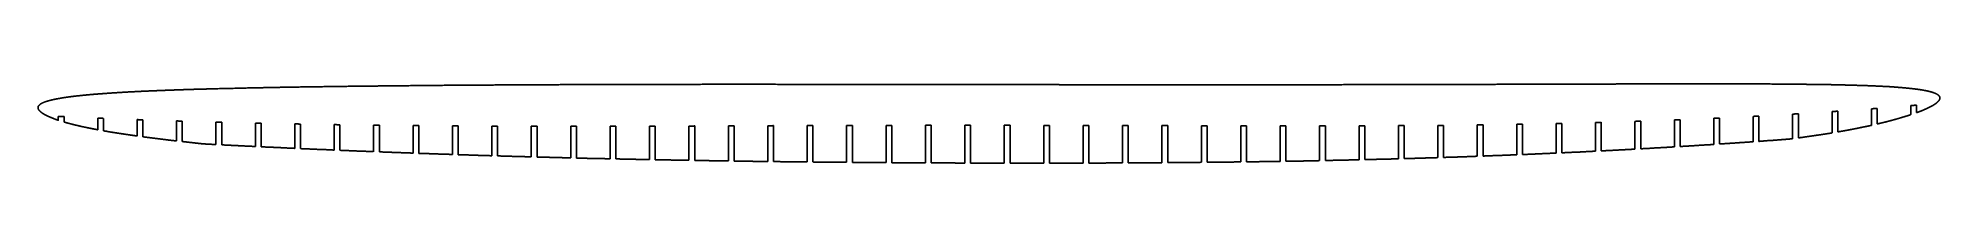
# Model space of a CAD drawing. Header units: metres. Extents: x 390 to 1644, y 2 to 54.
import ezdxf

# ---------------------------------------------------------------- set-up
doc = ezdxf.new("R2010")
doc.units = ezdxf.units.M

msp = doc.modelspace()

# ---------------------------------------------------------------- linework, layer by layer
for p, q in [((1599.1, 37.8, 208), (1599.1, 26.9, 208)), ((1602.9, 38.1, 208), (1602.9, 27.8, 208)), ((1625.1, 39.9, 208), (1625.1, 34, 208)), ((1628.9, 40.2, 208), (1628.9, 35.3, 208)), ((403.1, 32.8, 208), (403.1, 30.3, 208)), ((406.9, 32.7, 208), (406.9, 29.1, 208)), ((429.1, 31.7, 208), (429.1, 24, 208)), ((432.9, 31.5, 208), (432.9, 23.3, 208)), ((455.1, 30.7, 208), (455.1, 19.9, 208)), ((458.9, 30.5, 208), (458.9, 19.3, 208)), ((481.1, 29.8, 208), (481.1, 16.6, 208)), ((484.9, 29.7, 208), (484.9, 16.2, 208)), ((507.1, 29, 208), (507.1, 14.2, 208)), ((510.9, 28.9, 208), (510.9, 14, 208)), ((533.1, 28.4, 208), (533.1, 12.9, 208)), ((536.9, 28.3, 208), (536.9, 12.7, 208)), ((559.1, 27.8, 208), (559.1, 11.7, 208)), ((562.9, 27.7, 208), (562.9, 11.5, 208)), ((585.1, 27.4, 208), (585.1, 10.6, 208)), ((588.9, 27.3, 208), (588.9, 10.4, 208)), ((611.1, 27, 208), (611.1, 9.5, 208)), ((614.9, 27, 208), (614.9, 9.4, 208)), ((637.1, 26.7, 208), (637.1, 8.6, 208)), ((640.9, 26.7, 208), (640.9, 8.4, 208)), ((663.1, 26.5, 208), (663.1, 7.7, 208)), ((666.9, 26.5, 208), (666.9, 7.5, 208)), ((689.1, 26.4, 208), (689.1, 6.8, 208)), ((692.9, 26.4, 208), (692.9, 6.7, 208)), ((715.1, 26.3, 208), (715.1, 6.1, 208)), ((718.9, 26.3, 208), (718.9, 6, 208)), ((741.1, 26.3, 208), (741.1, 5.4, 208)), ((744.9, 26.3, 208), (744.9, 5.3, 208)), ((767.1, 26.3, 208), (767.1, 4.8, 208)), ((770.9, 26.3, 208), (770.9, 4.7, 208)), ((793.1, 26.4, 208), (793.1, 4.3, 208)), ((796.9, 26.4, 208), (796.9, 4.2, 208)), ((819.1, 26.4, 208), (819.1, 3.8, 208)), ((822.9, 26.5, 208), (822.9, 3.7, 208)), ((845.1, 26.5, 208), (845.1, 3.4, 208)), ((848.9, 26.5, 208), (848.9, 3.3, 208)), ((871.1, 26.6, 208), (871.1, 3, 208)), ((874.9, 26.7, 208), (874.9, 3, 208)), ((897.1, 26.7, 208), (897.1, 2.7, 208)), ((900.9, 26.8, 208), (900.9, 2.7, 208)), ((923.1, 26.8, 208), (923.1, 2.5, 208)), ((926.9, 26.8, 208), (926.9, 2.4, 208)), ((949.1, 26.9, 208), (949.1, 2.3, 208)), ((952.9, 26.9, 208), (952.9, 2.2, 208)), ((975.1, 27, 208), (975.1, 2.1, 208)), ((978.9, 27, 208), (978.9, 2.1, 208)), ((1001.1, 27, 208), (1001.1, 2, 208)), ((1004.9, 27, 208), (1004.9, 2, 208)), ((1027.1, 27, 208), (1027.1, 2, 208)), ((1030.9, 27, 208), (1030.9, 2, 208)), ((1053.1, 26.9, 208), (1053.1, 2, 208)), ((1056.9, 26.9, 208), (1056.9, 2, 208)), ((1079.1, 26.9, 208), (1079.1, 2, 208)), ((1082.9, 26.8, 208), (1082.9, 2, 208)), ((1105.1, 26.8, 208), (1105.1, 2.1, 208)), ((1108.9, 26.8, 208), (1108.9, 2.1, 208)), ((1131.1, 26.7, 208), (1131.1, 2.2, 208)), ((1134.9, 26.7, 208), (1134.9, 2.3, 208)), ((1157.1, 26.6, 208), (1157.1, 2.5, 208)), ((1160.9, 26.6, 208), (1160.9, 2.5, 208)), ((1183.1, 26.5, 208), (1183.1, 2.8, 208)), ((1186.9, 26.5, 208), (1186.9, 2.8, 208)), ((1209.1, 26.5, 208), (1209.1, 3.1, 208)), ((1212.9, 26.5, 208), (1212.9, 3.2, 208)), ((1235.1, 26.5, 208), (1235.1, 3.6, 208)), ((1238.9, 26.5, 208), (1238.9, 3.7, 208)), ((1261.1, 26.5, 208), (1261.1, 4.2, 208)), ((1264.9, 26.6, 208), (1264.9, 4.3, 208)), ((1287.1, 26.7, 208), (1287.1, 4.8, 208)), ((1290.9, 26.7, 208), (1290.9, 4.9, 208)), ((1313.1, 26.9, 208), (1313.1, 5.6, 208)), ((1316.9, 26.9, 208), (1316.9, 5.7, 208)), ((1339.1, 27.2, 208), (1339.1, 6.5, 208)), ((1342.9, 27.2, 208), (1342.9, 6.6, 208)), ((1365.1, 27.6, 208), (1365.1, 7.5, 208)), ((1368.9, 27.7, 208), (1368.9, 7.6, 208)), ((1391.1, 28.1, 208), (1391.1, 8.6, 208)), ((1394.9, 28.2, 208), (1394.9, 8.8, 208)), ((1417.1, 28.8, 208), (1417.1, 9.8, 208)), ((1420.9, 28.9, 208), (1420.9, 10, 208)), ((1443.1, 29.5, 208), (1443.1, 11.2, 208)), ((1446.9, 29.7, 208), (1446.9, 11.4, 208)), ((1469.1, 30.5, 208), (1469.1, 12.7, 208)), ((1472.9, 30.6, 208), (1472.9, 12.9, 208)), ((1495.1, 31.6, 208), (1495.1, 14.3, 208)), ((1498.9, 31.7, 208), (1498.9, 14.6, 208)), ((1521.1, 32.8, 208), (1521.1, 16.1, 208)), ((1524.9, 33, 208), (1524.9, 16.3, 208)), ((1547.1, 34.3, 208), (1547.1, 18.1, 208)), ((1550.9, 34.5, 208), (1550.9, 18.6, 208)), ((1573.1, 36, 208), (1573.1, 21.9, 208)), ((1576.9, 36.2, 208), (1576.9, 22.6, 208))]:
    msp.add_line(p, q)
for points, degree, knots in [([(1628.9, 35.3, 208), (1629.5, 35.5, 208), (1630.1, 35.7, 208), (1630.7, 36, 208), (1631.3, 36.2, 208), (1632, 36.4, 208), (1632.6, 36.7, 208), (1633.2, 36.9, 208), (1634.2, 37.4, 208), (1634.7, 37.6, 208), (1635.1, 37.8, 208), (1635.6, 38, 208), (1636, 38.2, 208), (1636.4, 38.4, 208), (1636.8, 38.6, 208), (1637.6, 39, 208), (1638, 39.2, 208), (1638.4, 39.4, 208), (1638.8, 39.6, 208), (1639.2, 39.8, 208), (1639.5, 40, 208), (1639.9, 40.2, 208), (1640.4, 40.6, 208), (1640.6, 40.7, 208), (1640.9, 40.8, 208), (1641.1, 41, 208), (1641.3, 41.1, 208), (1641.5, 41.3, 208), (1641.7, 41.4, 208), (1642.1, 41.7, 208), (1642.3, 41.9, 208), (1642.5, 42.1, 208), (1642.7, 42.3, 208), (1642.9, 42.5, 208), (1643.1, 42.7, 208), (1643.3, 42.9, 208), (1643.7, 43.3, 208), (1643.8, 43.5, 208), (1643.9, 43.7, 208), (1644, 44, 208), (1644.1, 44.2, 208), (1644.2, 44.4, 208), (1644.2, 44.6, 208), (1644.3, 45, 208), (1644.3, 45.2, 208), (1644.2, 45.4, 208), (1644.2, 45.6, 208), (1644.1, 45.8, 208), (1644, 46, 208), (1643.9, 46.2, 208), (1643.6, 46.4, 208), (1643.5, 46.6, 208), (1643.4, 46.7, 208), (1643.3, 46.8, 208), (1643.1, 46.9, 208), (1643, 47, 208), (1642.8, 47.1, 208), (1642.5, 47.4, 208), (1642.3, 47.5, 208), (1642.1, 47.6, 208), (1641.9, 47.7, 208), (1641.6, 47.8, 208), (1641.4, 47.9, 208), (1641.2, 48, 208), (1640.7, 48.2, 208), (1640.4, 48.3, 208), (1640.2, 48.4, 208), (1639.9, 48.5, 208), (1639.7, 48.6, 208), (1639.4, 48.7, 208), (1639.1, 48.8, 208), (1638.3, 49, 208), (1637.8, 49.1, 208), (1637.3, 49.3, 208), (1636.7, 49.4, 208), (1636.1, 49.6, 208), (1635.5, 49.7, 208), (1634.8, 49.8, 208), (1633.3, 50.1, 208), (1632.5, 50.3, 208), (1631.6, 50.4, 208), (1630.7, 50.5, 208), (1629.8, 50.7, 208), (1628.8, 50.8, 208), (1627.7, 50.9, 208), (1624.5, 51.3, 208), (1622.3, 51.6, 208), (1620.2, 51.7, 208), (1618, 51.9, 208), (1615.9, 52.1, 208), (1613.7, 52.2, 208), (1611.6, 52.4, 208), (1605.6, 52.7, 208), (1601.7, 52.9, 208), (1597.9, 53.1, 208), (1594.1, 53.2, 208), (1590.2, 53.3, 208), (1586.4, 53.4, 208), (1582.5, 53.5, 208), (1576.4, 53.7, 208), (1574, 53.7, 208), (1571.6, 53.8, 208), (1569.1, 53.8, 208), (1566.4, 53.9, 208), (1563.7, 53.9, 208), (1560.9, 53.9, 208), (1555.1, 54, 208), (1552.1, 54, 208), (1549, 54.1, 208), (1545.8, 54.1, 208), (1542.5, 54.1, 208), (1539.1, 54.1, 208), (1535.5, 54.2, 208), (1526.1, 54.2, 208), (1520.4, 54.2, 208), (1514.6, 54.3, 208), (1508.9, 54.3, 208), (1503.2, 54.3, 208), (1497.5, 54.3, 208), (1491.8, 54.3, 208), (1479.8, 54.3, 208), (1473.5, 54.3, 208), (1467.3, 54.3, 208), (1461, 54.3, 208), (1454.8, 54.2, 208), (1448.6, 54.2, 208), (1442.3, 54.2, 208), (1429.7, 54.2, 208), (1423.4, 54.2, 208), (1417.1, 54.1, 208), (1410.8, 54.1, 208), (1404.4, 54.1, 208), (1398.1, 54.1, 208), (1391.8, 54.1, 208), (1381.2, 54.1, 208), (1377, 54, 208), (1372.8, 54, 208), (1368.5, 54, 208), (1364.3, 54, 208), (1360.1, 54, 208), (1355.8, 54, 208), (1338.9, 53.9, 208), (1326.2, 53.9, 208), (1313.5, 53.9, 208), (1300.8, 53.8, 208), (1288.1, 53.8, 208), (1275.4, 53.8, 208), (1262.7, 53.8, 208), (1235.1, 53.7, 208), (1220.3, 53.7, 208), (1205.5, 53.7, 208), (1190.7, 53.7, 208), (1175.9, 53.7, 208), (1161, 53.7, 208), (1146.2, 53.7, 208), (1124.2, 53.7, 208), (1117, 53.7, 208), (1109.8, 53.7, 208), (1102.6, 53.7, 208), (1095.4, 53.7, 208), (1088.2, 53.7, 208), (1081, 53.7, 208), (1070, 53.7, 208), (1066.2, 53.7, 208), (1062.4, 53.8, 208), (1058.6, 53.8, 208), (1054.8, 53.8, 208), (1051, 53.8, 208), (1047.2, 53.8, 208), (1039.6, 53.8, 208), (1035.8, 53.8, 208), (1032.1, 53.8, 208), (1028.3, 53.8, 208), (1024.6, 53.8, 208), (1020.8, 53.8, 208), (1017.1, 53.8, 208), (1001, 53.8, 208), (988.8, 53.8, 208), (976.5, 53.9, 208), (964.2, 53.9, 208), (951.9, 53.9, 208), (939.6, 53.9, 208), (927.4, 53.9, 208), (899.4, 53.9, 208), (883.8, 54, 208), (868.1, 54, 208), (852.4, 54, 208), (836.8, 54, 208), (821.1, 54, 208), (805.5, 53.9, 208), (777.1, 53.9, 208), (764.4, 53.9, 208), (751.7, 53.8, 208), (739, 53.8, 208), (726.3, 53.7, 208), (713.6, 53.7, 208), (700.9, 53.6, 208), (685.3, 53.5, 208), (682.3, 53.5, 208), (679.4, 53.5, 208), (676.4, 53.5, 208), (673.4, 53.4, 208), (670.5, 53.4, 208), (667.5, 53.4, 208), (654.9, 53.3, 208), (645.2, 53.2, 208), (635.5, 53.1, 208), (625.9, 53, 208), (616.2, 52.9, 208), (606.5, 52.8, 208), (596.8, 52.7, 208), (581.8, 52.5, 208), (576.4, 52.4, 208), (571, 52.3, 208), (565.6, 52.3, 208), (560.2, 52.2, 208), (554.9, 52.1, 208), (549.5, 52, 208), (541.2, 51.8, 208), (538.3, 51.8, 208), (535.5, 51.7, 208), (532.6, 51.7, 208), (529.8, 51.6, 208), (526.9, 51.5, 208), (524.1, 51.5, 208), (518.4, 51.3, 208), (515.6, 51.3, 208), (512.8, 51.2, 208), (510, 51.1, 208), (507.2, 51.1, 208), (504.4, 51, 208), (501.5, 50.9, 208), (492.4, 50.7, 208), (486, 50.5, 208), (479.6, 50.2, 208), (473.3, 50, 208), (466.9, 49.8, 208), (460.5, 49.5, 208), (454.2, 49.2, 208), (445.5, 48.7, 208), (443.2, 48.6, 208), (441.1, 48.4, 208), (439, 48.3, 208), (437, 48.2, 208), (435, 48, 208), (433.2, 47.9, 208), (429.5, 47.6, 208), (427.8, 47.5, 208), (426.1, 47.4, 208), (424.5, 47.2, 208), (422.9, 47.1, 208), (421.4, 46.9, 208), (419.9, 46.8, 208), (417.4, 46.5, 208), (416.3, 46.4, 208), (415.2, 46.3, 208), (414.2, 46.2, 208), (413.2, 46.1, 208), (412.2, 45.9, 208), (411.3, 45.8, 208), (409.4, 45.6, 208), (408.4, 45.4, 208), (407.4, 45.3, 208), (406.5, 45.2, 208), (405.6, 45, 208), (404.8, 44.9, 208), (404, 44.7, 208), (402.1, 44.4, 208), (401.2, 44.2, 208), (400.2, 44, 208), (399.3, 43.8, 208), (398.5, 43.6, 208), (397.7, 43.4, 208), (397, 43.2, 208), (395.6, 42.8, 208), (395, 42.6, 208), (394.4, 42.4, 208), (393.8, 42.2, 208), (393.3, 42, 208), (392.9, 41.8, 208), (392.4, 41.6, 208), (391.7, 41.2, 208), (391.4, 41, 208), (391.1, 40.8, 208), (390.8, 40.5, 208), (390.5, 40.3, 208), (390.2, 40, 208), (390, 39.7, 208), (389.8, 39.2, 208), (389.8, 39.1, 208), (389.8, 38.9, 208), (389.7, 38.8, 208), (389.7, 38.7, 208), (389.7, 38.5, 208), (389.7, 38.4, 208), (389.8, 38.1, 208), (389.8, 38, 208), (389.8, 37.9, 208), (389.9, 37.7, 208), (389.9, 37.6, 208), (390, 37.5, 208), (390.1, 37.3, 208), (390.3, 37, 208), (390.4, 36.8, 208), (390.6, 36.6, 208), (390.8, 36.4, 208), (391.1, 36.1, 208), (391.3, 35.9, 208), (391.6, 35.7, 208), (392.1, 35.3, 208), (392.4, 35, 208), (392.8, 34.8, 208), (393.1, 34.6, 208), (393.5, 34.4, 208), (393.8, 34.2, 208), (394.2, 33.9, 208), (395.1, 33.5, 208), (395.5, 33.3, 208), (395.9, 33.1, 208), (396.3, 32.9, 208), (396.8, 32.7, 208), (397.2, 32.5, 208), (397.7, 32.3, 208), (398.7, 31.9, 208), (399.2, 31.7, 208), (399.7, 31.5, 208), (400.3, 31.3, 208), (400.8, 31, 208), (401.4, 30.8, 208), (402, 30.6, 208), (402.7, 30.4, 208), (402.7, 30.4, 208), (402.8, 30.4, 208), (402.9, 30.3, 208), (402.9, 30.3, 208), (403, 30.3, 208), (403, 30.3, 208), (403.1, 30.3, 208)], 8, [0, 0, 0, 0, 0, 0, 0, 0, 0, 0.010551, 0.010551, 0.010551, 0.010551, 0.010551, 0.010551, 0.010551, 0.018697, 0.018697, 0.018697, 0.018697, 0.018697, 0.018697, 0.018697, 0.027748, 0.027748, 0.027748, 0.027748, 0.027748, 0.027748, 0.027748, 0.034083, 0.034083, 0.034083, 0.034083, 0.034083, 0.034083, 0.034083, 0.041988, 0.041988, 0.041988, 0.041988, 0.041988, 0.041988, 0.041988, 0.049443, 0.049443, 0.049443, 0.049443, 0.049443, 0.049443, 0.049443, 0.057318, 0.057318, 0.057318, 0.057318, 0.057318, 0.057318, 0.057318, 0.063068, 0.063068, 0.063068, 0.063068, 0.063068, 0.063068, 0.063068, 0.068819, 0.068819, 0.068819, 0.068819, 0.068819, 0.068819, 0.068819, 0.073747, 0.073747, 0.073747, 0.073747, 0.073747, 0.073747, 0.073747, 0.081962, 0.081962, 0.081962, 0.081962, 0.081962, 0.081962, 0.081962, 0.090997, 0.090997, 0.090997, 0.090997, 0.090997, 0.090997, 0.090997, 0.108736, 0.108736, 0.108736, 0.108736, 0.108736, 0.108736, 0.108736, 0.140302, 0.140302, 0.140302, 0.140302, 0.140302, 0.140302, 0.140302, 0.159141, 0.159141, 0.159141, 0.159141, 0.159141, 0.159141, 0.159141, 0.178013, 0.178013, 0.178013, 0.178013, 0.178013, 0.178013, 0.178013, 0.20734, 0.20734, 0.20734, 0.20734, 0.20734, 0.20734, 0.20734, 0.239364, 0.239364, 0.239364, 0.239364, 0.239364, 0.239364, 0.239364, 0.271782, 0.271782, 0.271782, 0.271782, 0.271782, 0.271782, 0.271782, 0.29347, 0.29347, 0.29347, 0.29347, 0.29347, 0.29347, 0.29347, 0.358519, 0.358519, 0.358519, 0.358519, 0.358519, 0.358519, 0.358519, 0.434393, 0.434393, 0.434393, 0.434393, 0.434393, 0.434393, 0.434393, 0.471243, 0.471243, 0.471243, 0.471243, 0.471243, 0.471243, 0.471243, 0.490751, 0.490751, 0.490751, 0.490751, 0.490751, 0.490751, 0.490751, 0.509978, 0.509978, 0.509978, 0.509978, 0.509978, 0.509978, 0.509978, 0.572838, 0.572838, 0.572838, 0.572838, 0.572838, 0.572838, 0.572838, 0.653029, 0.653029, 0.653029, 0.653029, 0.653029, 0.653029, 0.653029, 0.718027, 0.718027, 0.718027, 0.718027, 0.718027, 0.718027, 0.718027, 0.733189, 0.733189, 0.733189, 0.733189, 0.733189, 0.733189, 0.733189, 0.782759, 0.782759, 0.782759, 0.782759, 0.782759, 0.782759, 0.782759, 0.810334, 0.810334, 0.810334, 0.810334, 0.810334, 0.810334, 0.810334, 0.825051, 0.825051, 0.825051, 0.825051, 0.825051, 0.825051, 0.825051, 0.839642, 0.839642, 0.839642, 0.839642, 0.839642, 0.839642, 0.839642, 0.872674, 0.872674, 0.872674, 0.872674, 0.872674, 0.872674, 0.872674, 0.884705, 0.884705, 0.884705, 0.884705, 0.884705, 0.884705, 0.884705, 0.896737, 0.896737, 0.896737, 0.896737, 0.896737, 0.896737, 0.896737, 0.906363, 0.906363, 0.906363, 0.906363, 0.906363, 0.906363, 0.906363, 0.917191, 0.917191, 0.917191, 0.917191, 0.917191, 0.917191, 0.917191, 0.93163, 0.93163, 0.93163, 0.93163, 0.93163, 0.93163, 0.93163, 0.946068, 0.946068, 0.946068, 0.946068, 0.946068, 0.946068, 0.946068, 0.958631, 0.958631, 0.958631, 0.958631, 0.958631, 0.958631, 0.958631, 0.962902, 0.962902, 0.962902, 0.962902, 0.962902, 0.962902, 0.962902, 0.967616, 0.967616, 0.967616, 0.967616, 0.967616, 0.967616, 0.967616, 0.975907, 0.975907, 0.975907, 0.975907, 0.975907, 0.975907, 0.975907, 0.984198, 0.984198, 0.984198, 0.984198, 0.984198, 0.984198, 0.984198, 0.991736, 0.991736, 0.991736, 0.991736, 0.991736, 0.991736, 0.991736, 0.999273, 0.999273, 0.999273, 0.999273, 0.999273, 0.999273, 0.999273, 1, 1, 1, 1, 1, 1, 1, 1, 1]), ([(406.9, 29.1, 208), (407.3, 29, 208), (407.8, 28.8, 208), (408.2, 28.7, 208), (408.6, 28.6, 208), (409.1, 28.5, 208), (409.5, 28.3, 208), (410, 28.2, 208), (411.7, 27.8, 208), (413, 27.4, 208), (414.3, 27.1, 208), (415.6, 26.8, 208), (416.9, 26.5, 208), (418.2, 26.2, 208), (419.5, 25.9, 208), (421.9, 25.4, 208), (422.9, 25.2, 208), (423.9, 25, 208), (425, 24.8, 208), (426, 24.6, 208), (427, 24.4, 208), (428.1, 24.2, 208), (429.1, 24, 208)], 8, [0, 0, 0, 0, 0, 0, 0, 0, 0, 0.159419, 0.159419, 0.159419, 0.159419, 0.159419, 0.159419, 0.159419, 0.630652, 0.630652, 0.630652, 0.630652, 0.630652, 0.630652, 0.630652, 1, 1, 1, 1, 1, 1, 1, 1, 1]), ([(1576.9, 22.6, 208), (1578.3, 22.8, 208), (1579.8, 23.1, 208), (1581.2, 23.3, 208), (1582.6, 23.6, 208), (1584, 23.8, 208), (1585.4, 24.1, 208), (1586.9, 24.4, 208), (1589.6, 24.9, 208), (1591, 25.2, 208), (1592.3, 25.5, 208), (1593.7, 25.8, 208), (1595.1, 26.1, 208), (1596.4, 26.3, 208), (1597.8, 26.6, 208), (1599.1, 26.9, 208)], 8, [0, 0, 0, 0, 0, 0, 0, 0, 0, 0.511435, 0.511435, 0.511435, 0.511435, 0.511435, 0.511435, 0.511435, 1, 1, 1, 1, 1, 1, 1, 1, 1]), ([(1602.9, 27.8, 208), (1603.1, 27.9, 208), (1603.2, 27.9, 208), (1603.4, 27.9, 208), (1603.6, 28, 208), (1603.7, 28, 208), (1603.9, 28.1, 208), (1604.1, 28.1, 208), (1605.8, 28.5, 208), (1607.5, 28.9, 208), (1609.1, 29.3, 208), (1610.7, 29.7, 208), (1612.3, 30.1, 208), (1613.9, 30.6, 208), (1615.5, 31, 208), (1618.1, 31.8, 208), (1619.1, 32.1, 208), (1620.1, 32.4, 208), (1621.1, 32.7, 208), (1622.1, 33, 208), (1623.1, 33.3, 208), (1624.1, 33.6, 208), (1625.1, 34, 208)], 8, [0, 0, 0, 0, 0, 0, 0, 0, 0, 0.059497, 0.059497, 0.059497, 0.059497, 0.059497, 0.059497, 0.059497, 0.634002, 0.634002, 0.634002, 0.634002, 0.634002, 0.634002, 0.634002, 1, 1, 1, 1, 1, 1, 1, 1, 1]), ([(432.9, 23.3, 208), (433.2, 23.2, 208), (433.6, 23.2, 208), (433.9, 23.1, 208), (434.2, 23.1, 208), (434.6, 23, 208), (434.9, 23, 208), (435.2, 22.9, 208), (438, 22.4, 208), (440.4, 22, 208), (442.8, 21.7, 208), (445.2, 21.3, 208), (447.7, 20.9, 208), (450.1, 20.6, 208), (452.5, 20.2, 208), (455, 19.9, 208), (455, 19.9, 208), (455, 19.9, 208), (455, 19.9, 208), (455, 19.9, 208), (455.1, 19.9, 208), (455.1, 19.9, 208), (455.1, 19.9, 208)], 8, [0, 0, 0, 0, 0, 0, 0, 0, 0, 0.120445, 0.120445, 0.120445, 0.120445, 0.120445, 0.120445, 0.120445, 0.992599, 0.992599, 0.992599, 0.992599, 0.992599, 0.992599, 0.992599, 1, 1, 1, 1, 1, 1, 1, 1, 1]), ([(507.1, 14.2, 208), (506.6, 14.2, 208), (506.1, 14.3, 208), (505.6, 14.3, 208), (505.1, 14.3, 208), (504.6, 14.3, 208), (504.1, 14.4, 208), (503.6, 14.4, 208), (502.9, 14.4, 208), (502.7, 14.4, 208), (502.4, 14.4, 208), (502.2, 14.5, 208), (501.9, 14.5, 208), (501.7, 14.5, 208), (501.4, 14.5, 208), (501, 14.5, 208), (500.9, 14.5, 208), (500.8, 14.5, 208), (500.6, 14.5, 208), (500.5, 14.5, 208), (500.4, 14.5, 208), (500.2, 14.6, 208), (500, 14.6, 208), (500, 14.6, 208), (499.9, 14.6, 208), (499.8, 14.6, 208), (499.8, 14.6, 208), (499.7, 14.6, 208), (499.6, 14.6, 208), (499.5, 14.6, 208), (499.5, 14.6, 208), (499.5, 14.6, 208), (499.4, 14.6, 208), (499.4, 14.6, 208), (499.3, 14.6, 208), (499.3, 14.6, 208), (499.2, 14.6, 208), (499.2, 14.6, 208), (499.2, 14.6, 208), (499.2, 14.6, 208), (499.1, 14.6, 208), (499.1, 14.6, 208), (499.1, 14.6, 208), (499.1, 14.6, 208), (499.1, 14.6, 208), (499, 14.6, 208), (499, 14.6, 208), (499, 14.6, 208), (499, 14.6, 208), (499, 14.6, 208), (499, 14.6, 208)], 8, [0, 0, 0, 0, 0, 0, 0, 0, 0, 0.483562, 0.483562, 0.483562, 0.483562, 0.483562, 0.483562, 0.483562, 0.728822, 0.728822, 0.728822, 0.728822, 0.728822, 0.728822, 0.728822, 0.856577, 0.856577, 0.856577, 0.856577, 0.856577, 0.856577, 0.856577, 0.921599, 0.921599, 0.921599, 0.921599, 0.921599, 0.921599, 0.921599, 0.964699, 0.964699, 0.964699, 0.964699, 0.964699, 0.964699, 0.964699, 0.985506, 0.985506, 0.985506, 0.985506, 0.985506, 0.985506, 0.985506, 1, 1, 1, 1, 1, 1, 1, 1, 1]), ([(533.1, 12.9, 208), (531.5, 13, 208), (529.9, 13.1, 208), (528.3, 13.2, 208), (526.6, 13.2, 208), (525, 13.3, 208), (521.8, 13.5, 208), (520.2, 13.5, 208), (518.6, 13.6, 208), (517, 13.7, 208), (515.4, 13.8, 208), (513.3, 13.9, 208), (512.8, 13.9, 208), (512.3, 13.9, 208), (511.9, 14, 208), (511.4, 14, 208), (510.9, 14, 208)], 6, [0, 0, 0, 0, 0, 0, 0, 0.436304, 0.436304, 0.436304, 0.436304, 0.436304, 0.870428, 0.870428, 0.870428, 0.870428, 0.870428, 1, 1, 1, 1, 1, 1, 1]), ([(559.1, 11.7, 208), (557.7, 11.8, 208), (556.3, 11.8, 208), (554.9, 11.9, 208), (552.1, 12, 208), (550.8, 12.1, 208), (549.4, 12.2, 208), (546.6, 12.3, 208), (545.2, 12.4, 208), (543.8, 12.4, 208), (541, 12.5, 208), (539.7, 12.6, 208), (538.3, 12.7, 208), (536.9, 12.7, 208)], 4, [0, 0, 0, 0, 0, 0.250823, 0.250823, 0.250823, 0.501115, 0.501115, 0.501115, 0.750821, 0.750821, 0.750821, 1, 1, 1, 1, 1]), ([(1469.1, 12.7, 208), (1467.7, 12.6, 208), (1466.3, 12.5, 208), (1464.9, 12.4, 208), (1462.2, 12.3, 208), (1460.8, 12.2, 208), (1459.4, 12.1, 208), (1456.6, 12, 208), (1455.2, 11.9, 208), (1453.9, 11.8, 208), (1451.1, 11.6, 208), (1449.7, 11.6, 208), (1448.3, 11.5, 208), (1446.9, 11.4, 208)], 4, [0, 0, 0, 0, 0, 0.249329, 0.249329, 0.249329, 0.49914, 0.49914, 0.49914, 0.749395, 0.749395, 0.749395, 1, 1, 1, 1, 1]), ([(1495.1, 14.3, 208), (1493.7, 14.2, 208), (1492.3, 14.1, 208), (1491, 14, 208), (1488.2, 13.9, 208), (1486.8, 13.8, 208), (1485.4, 13.7, 208), (1482.6, 13.5, 208), (1481.2, 13.4, 208), (1479.9, 13.3, 208), (1477.1, 13.2, 208), (1475.7, 13.1, 208), (1474.3, 13, 208), (1472.9, 12.9, 208)], 4, [0, 0, 0, 0, 0, 0.249138, 0.249138, 0.249138, 0.498906, 0.498906, 0.498906, 0.749243, 0.749243, 0.749243, 1, 1, 1, 1, 1]), ([(1521.1, 16.1, 208), (1520, 16, 208), (1518.9, 15.9, 208), (1517.8, 15.8, 208), (1516.7, 15.8, 208), (1514.5, 15.6, 208), (1513.4, 15.5, 208), (1512.2, 15.5, 208), (1511.1, 15.4, 208), (1508.9, 15.2, 208), (1507.8, 15.2, 208), (1506.7, 15.1, 208), (1505.6, 15, 208), (1503.4, 14.9, 208), (1502.2, 14.8, 208), (1501.1, 14.7, 208), (1500, 14.6, 208), (1498.9, 14.6, 208)], 5, [0, 0, 0, 0, 0, 0, 0.248973, 0.248973, 0.248973, 0.248973, 0.498703, 0.498703, 0.498703, 0.498703, 0.749132, 0.749132, 0.749132, 0.749132, 1, 1, 1, 1, 1, 1]), ([(1524.9, 16.3, 208), (1525.5, 16.4, 208), (1526.2, 16.4, 208), (1526.8, 16.5, 208), (1527.5, 16.5, 208), (1528.1, 16.6, 208), (1528.7, 16.6, 208), (1529.4, 16.7, 208), (1530.6, 16.8, 208), (1531.3, 16.8, 208), (1531.9, 16.9, 208), (1532.5, 16.9, 208), (1533.2, 16.9, 208), (1533.8, 17, 208), (1534.4, 17, 208), (1535.6, 17.1, 208), (1536.2, 17.2, 208), (1536.7, 17.2, 208), (1537.3, 17.2, 208), (1537.8, 17.3, 208), (1538.3, 17.3, 208), (1538.9, 17.4, 208), (1539.7, 17.4, 208), (1540, 17.5, 208), (1540.3, 17.5, 208), (1540.5, 17.5, 208), (1540.8, 17.5, 208), (1541.1, 17.5, 208), (1541.4, 17.6, 208), (1541.8, 17.6, 208), (1541.9, 17.6, 208), (1542.1, 17.6, 208), (1542.2, 17.6, 208), (1542.3, 17.6, 208), (1542.5, 17.6, 208), (1542.6, 17.7, 208), (1542.8, 17.7, 208), (1542.9, 17.7, 208), (1543, 17.7, 208), (1543, 17.7, 208), (1543.1, 17.7, 208), (1543.2, 17.7, 208), (1543.3, 17.7, 208), (1543.4, 17.7, 208), (1543.4, 17.7, 208), (1543.5, 17.7, 208), (1543.5, 17.7, 208), (1543.6, 17.7, 208), (1543.6, 17.7, 208), (1543.7, 17.7, 208), (1543.7, 17.7, 208), (1543.8, 17.7, 208), (1543.8, 17.7, 208), (1543.8, 17.7, 208), (1543.8, 17.7, 208), (1543.9, 17.7, 208), (1543.9, 17.7, 208), (1543.9, 17.7, 208), (1543.9, 17.7, 208), (1543.9, 17.7, 208), (1543.9, 17.7, 208), (1543.9, 17.7, 208), (1544, 17.7, 208), (1543.9, 17.7, 208), (1543.9, 17.7, 208)], 8, [0, 0, 0, 0, 0, 0, 0, 0, 0, 0.265245, 0.265245, 0.265245, 0.265245, 0.265245, 0.265245, 0.265245, 0.528526, 0.528526, 0.528526, 0.528526, 0.528526, 0.528526, 0.528526, 0.754115, 0.754115, 0.754115, 0.754115, 0.754115, 0.754115, 0.754115, 0.868879, 0.868879, 0.868879, 0.868879, 0.868879, 0.868879, 0.868879, 0.927262, 0.927262, 0.927262, 0.927262, 0.927262, 0.927262, 0.927262, 0.958078, 0.958078, 0.958078, 0.958078, 0.958078, 0.958078, 0.958078, 0.977383, 0.977383, 0.977383, 0.977383, 0.977383, 0.977383, 0.977383, 0.987804, 0.987804, 0.987804, 0.987804, 0.987804, 0.987804, 0.987804, 1, 1, 1, 1, 1, 1, 1, 1, 1]), ([(585.1, 10.6, 208), (583.7, 10.6, 208), (582.3, 10.7, 208), (580.9, 10.8, 208), (578.1, 10.9, 208), (576.8, 10.9, 208), (575.4, 11, 208), (572.6, 11.1, 208), (571.2, 11.2, 208), (569.8, 11.2, 208), (567.1, 11.4, 208), (565.7, 11.4, 208), (564.3, 11.5, 208), (562.9, 11.5, 208)], 4, [0, 0, 0, 0, 0, 0.250645, 0.250645, 0.250645, 0.500883, 0.500883, 0.500883, 0.750665, 0.750665, 0.750665, 1, 1, 1, 1, 1]), ([(611.1, 9.5, 208), (609.7, 9.6, 208), (608.3, 9.6, 208), (606.9, 9.7, 208), (604.2, 9.8, 208), (602.8, 9.9, 208), (601.4, 9.9, 208), (598.6, 10, 208), (597.2, 10.1, 208), (595.8, 10.1, 208), (593.1, 10.3, 208), (591.7, 10.3, 208), (590.3, 10.4, 208), (588.9, 10.4, 208)], 4, [0, 0, 0, 0, 0, 0.250468, 0.250468, 0.250468, 0.500641, 0.500641, 0.500641, 0.75048, 0.75048, 0.75048, 1, 1, 1, 1, 1]), ([(637.1, 8.6, 208), (635.7, 8.6, 208), (634.3, 8.7, 208), (632.9, 8.7, 208), (630.2, 8.8, 208), (628.8, 8.9, 208), (627.4, 8.9, 208), (624.6, 9, 208), (623.2, 9.1, 208), (621.8, 9.1, 208), (619.1, 9.2, 208), (617.7, 9.3, 208), (616.3, 9.3, 208), (614.9, 9.4, 208)], 4, [0, 0, 0, 0, 0, 0.250289, 0.250289, 0.250289, 0.50041, 0.50041, 0.50041, 0.750313, 0.750313, 0.750313, 1, 1, 1, 1, 1]), ([(663.1, 7.7, 208), (661.7, 7.7, 208), (660.3, 7.8, 208), (658.9, 7.8, 208), (656.2, 7.9, 208), (654.8, 7.9, 208), (653.4, 8, 208), (650.6, 8.1, 208), (649.2, 8.1, 208), (647.8, 8.2, 208), (645.1, 8.3, 208), (643.7, 8.3, 208), (642.3, 8.4, 208), (640.9, 8.4, 208)], 4, [0, 0, 0, 0, 0, 0.25014, 0.25014, 0.25014, 0.5002, 0.5002, 0.5002, 0.750155, 0.750155, 0.750155, 1, 1, 1, 1, 1]), ([(689.1, 6.8, 208), (687.7, 6.9, 208), (686.3, 6.9, 208), (684.9, 7, 208), (682.2, 7, 208), (680.8, 7.1, 208), (679.4, 7.1, 208), (676.6, 7.2, 208), (675.2, 7.3, 208), (673.8, 7.3, 208), (671.1, 7.4, 208), (669.7, 7.4, 208), (668.3, 7.5, 208), (666.9, 7.5, 208)], 4, [0, 0, 0, 0, 0, 0.249997, 0.249997, 0.249997, 0.499999, 0.499999, 0.499999, 0.750001, 0.750001, 0.750001, 1, 1, 1, 1, 1]), ([(715.1, 6.1, 208), (713.7, 6.1, 208), (712.3, 6.2, 208), (710.9, 6.2, 208), (708.2, 6.3, 208), (706.8, 6.3, 208), (705.4, 6.4, 208), (702.6, 6.4, 208), (701.2, 6.5, 208), (699.8, 6.5, 208), (697.1, 6.6, 208), (695.7, 6.6, 208), (694.3, 6.7, 208), (692.9, 6.7, 208)], 4, [0, 0, 0, 0, 0, 0.2499924, 0.2499924, 0.2499924, 0.4999885, 0.4999885, 0.4999885, 0.7499883, 0.7499883, 0.7499883, 0.9999755, 0.9999755, 0.9999755, 0.9999755, 0.9999755]), ([(741.1, 5.4, 208), (739.7, 5.4, 208), (738.3, 5.5, 208), (736.9, 5.5, 208), (734.2, 5.6, 208), (732.8, 5.6, 208), (731.4, 5.6, 208), (728.6, 5.7, 208), (727.2, 5.8, 208), (725.8, 5.8, 208), (723.1, 5.9, 208), (721.7, 5.9, 208), (720.3, 5.9, 208), (718.9, 6, 208)], 4, [0, 0, 0, 0, 0, 0.249975, 0.249975, 0.249975, 0.499979, 0.499979, 0.499979, 0.749985, 0.749985, 0.749985, 1, 1, 1, 1, 1]), ([(767.1, 4.8, 208), (765.7, 4.8, 208), (764.3, 4.9, 208), (762.9, 4.9, 208), (760.2, 5, 208), (758.8, 5, 208), (757.4, 5, 208), (754.6, 5.1, 208), (753.2, 5.1, 208), (751.8, 5.1, 208), (749.1, 5.2, 208), (747.7, 5.2, 208), (746.3, 5.3, 208), (744.9, 5.3, 208)], 4, [0, 0, 0, 0, 0, 0.249976, 0.249976, 0.249976, 0.49998, 0.49998, 0.49998, 0.749987, 0.749987, 0.749987, 1, 1, 1, 1, 1]), ([(793.1, 4.3, 208), (791.7, 4.3, 208), (790.3, 4.3, 208), (788.9, 4.3, 208), (786.2, 4.4, 208), (784.8, 4.4, 208), (783.4, 4.5, 208), (780.6, 4.5, 208), (779.2, 4.5, 208), (777.8, 4.6, 208), (775.1, 4.6, 208), (773.7, 4.7, 208), (772.3, 4.7, 208), (770.9, 4.7, 208)], 4, [0, 0, 0, 0, 0, 0.249996, 0.249996, 0.249996, 0.499994, 0.499994, 0.499994, 0.749995, 0.749995, 0.749995, 1, 1, 1, 1, 1]), ([(819.1, 3.8, 208), (815.5, 3.8, 208), (812, 3.9, 208), (808.4, 4, 208), (802.9, 4.1, 208), (800.9, 4.1, 208), (798.9, 4.1, 208), (796.9, 4.2, 208)], 4, [0, 0, 0, 0, 0, 0.641986, 0.641986, 0.641986, 1, 1, 1, 1, 1]), ([(845.1, 3.4, 208), (842.3, 3.4, 208), (839.6, 3.4, 208), (836.8, 3.5, 208), (831.2, 3.6, 208), (828.4, 3.6, 208), (825.7, 3.7, 208), (822.9, 3.7, 208)], 4, [0, 0, 0, 0, 0, 0.499984, 0.499984, 0.499984, 1, 1, 1, 1, 1]), ([(871.1, 3, 208), (868.3, 3, 208), (865.5, 3.1, 208), (862.8, 3.1, 208), (857.2, 3.2, 208), (854.4, 3.2, 208), (851.7, 3.3, 208), (848.9, 3.3, 208)], 4, [0, 0, 0, 0, 0, 0.499997, 0.499997, 0.499997, 1, 1, 1, 1, 1]), ([(897.1, 2.7, 208), (894.3, 2.7, 208), (891.6, 2.8, 208), (888.8, 2.8, 208), (883.2, 2.9, 208), (880.4, 2.9, 208), (877.7, 2.9, 208), (874.9, 3, 208)], 4, [0, 0, 0, 0, 0, 0.499985, 0.499985, 0.499985, 1, 1, 1, 1, 1]), ([(923.1, 2.5, 208), (920.3, 2.5, 208), (917.6, 2.5, 208), (914.8, 2.5, 208), (909.2, 2.6, 208), (906.4, 2.6, 208), (903.7, 2.6, 208), (900.9, 2.7, 208)], 4, [0, 0, 0, 0, 0, 0.4999983, 0.4999983, 0.4999983, 0.9999752, 0.9999752, 0.9999752, 0.9999752, 0.9999752]), ([(1027.1, 2, 208), (1024.3, 2, 208), (1021.5, 2, 208), (1018.7, 2, 208), (1013.2, 2, 208), (1010.4, 2, 208), (1007.7, 2, 208), (1004.9, 2, 208)], 4, [0, 0, 0, 0, 0, 0.502004, 0.502004, 0.502004, 1, 1, 1, 1, 1]), ([(1131.1, 2.2, 208), (1128.3, 2.2, 208), (1125.6, 2.2, 208), (1122.8, 2.2, 208), (1117.2, 2.1, 208), (1114.4, 2.1, 208), (1111.7, 2.1, 208), (1108.9, 2.1, 208)], 4, [0, 0, 0, 0, 0, 0.499989, 0.499989, 0.499989, 1, 1, 1, 1, 1]), ([(1157.1, 2.5, 208), (1154.3, 2.4, 208), (1151.6, 2.4, 208), (1148.8, 2.4, 208), (1143.2, 2.3, 208), (1140.4, 2.3, 208), (1137.7, 2.3, 208), (1134.9, 2.3, 208)], 4, [0, 0, 0, 0, 0, 0.49999, 0.49999, 0.49999, 1, 1, 1, 1, 1]), ([(1183.1, 2.8, 208), (1180.3, 2.7, 208), (1177.6, 2.7, 208), (1174.8, 2.6, 208), (1169.2, 2.6, 208), (1166.4, 2.6, 208), (1163.7, 2.5, 208), (1160.9, 2.5, 208)], 4, [0, 0, 0, 0, 0, 0.499991, 0.499991, 0.499991, 1, 1, 1, 1, 1]), ([(1209.1, 3.1, 208), (1206.3, 3.1, 208), (1203.6, 3, 208), (1200.8, 3, 208), (1195.2, 2.9, 208), (1192.4, 2.9, 208), (1189.7, 2.8, 208), (1186.9, 2.8, 208)], 4, [0, 0, 0, 0, 0, 0.499993, 0.499993, 0.499993, 1, 1, 1, 1, 1]), ([(1235.1, 3.6, 208), (1232.4, 3.5, 208), (1229.7, 3.5, 208), (1227, 3.4, 208), (1221.5, 3.3, 208), (1218.6, 3.3, 208), (1215.8, 3.2, 208), (1212.9, 3.2, 208)], 4, [0, 0, 0, 0, 0, 0.483994, 0.483994, 0.483994, 1, 1, 1, 1, 1]), ([(1261.1, 4.2, 208), (1259.7, 4.1, 208), (1258.3, 4.1, 208), (1256.9, 4.1, 208), (1254.2, 4, 208), (1252.8, 4, 208), (1251.4, 3.9, 208), (1248.6, 3.9, 208), (1247.2, 3.8, 208), (1245.8, 3.8, 208), (1243.1, 3.8, 208), (1241.7, 3.7, 208), (1240.3, 3.7, 208), (1238.9, 3.7, 208)], 4, [0, 0, 0, 0, 0, 0.249988, 0.249988, 0.249988, 0.499997, 0.499997, 0.499997, 0.750001, 0.750001, 0.750001, 1, 1, 1, 1, 1]), ([(1287.1, 4.8, 208), (1285.7, 4.8, 208), (1284.3, 4.7, 208), (1282.9, 4.7, 208), (1280.2, 4.6, 208), (1278.8, 4.6, 208), (1277.4, 4.6, 208), (1274.6, 4.5, 208), (1273.2, 4.5, 208), (1271.8, 4.4, 208), (1269.1, 4.4, 208), (1267.7, 4.3, 208), (1266.3, 4.3, 208), (1264.9, 4.3, 208)], 4, [0, 0, 0, 0, 0, 0.24999, 0.24999, 0.24999, 0.499999, 0.499999, 0.499999, 0.750003, 0.750003, 0.750003, 1, 1, 1, 1, 1]), ([(1313.1, 5.6, 208), (1311.7, 5.5, 208), (1310.3, 5.5, 208), (1308.9, 5.5, 208), (1306.2, 5.4, 208), (1304.8, 5.3, 208), (1303.4, 5.3, 208), (1300.6, 5.2, 208), (1299.2, 5.2, 208), (1297.8, 5.1, 208), (1295.1, 5, 208), (1293.7, 5, 208), (1292.3, 5, 208), (1290.9, 4.9, 208)], 4, [0, 0, 0, 0, 0, 0.249992, 0.249992, 0.249992, 0.500002, 0.500002, 0.500002, 0.750006, 0.750006, 0.750006, 1, 1, 1, 1, 1]), ([(1339.1, 6.5, 208), (1337.7, 6.4, 208), (1336.3, 6.4, 208), (1334.9, 6.3, 208), (1332.2, 6.2, 208), (1330.8, 6.2, 208), (1329.4, 6.1, 208), (1326.6, 6, 208), (1325.2, 6, 208), (1323.8, 5.9, 208), (1321.1, 5.8, 208), (1319.7, 5.8, 208), (1318.3, 5.8, 208), (1316.9, 5.7, 208)], 4, [0, 0, 0, 0, 0, 0.25001, 0.25001, 0.25001, 0.500025, 0.500025, 0.500025, 0.750032, 0.750032, 0.750032, 1, 1, 1, 1, 1]), ([(1365.1, 7.5, 208), (1363.7, 7.4, 208), (1362.3, 7.4, 208), (1360.9, 7.3, 208), (1358.2, 7.2, 208), (1356.8, 7.1, 208), (1355.4, 7.1, 208), (1352.6, 7, 208), (1351.2, 6.9, 208), (1349.8, 6.9, 208), (1347.1, 6.8, 208), (1345.7, 6.7, 208), (1344.3, 6.7, 208), (1342.9, 6.6, 208)], 4, [0, 0, 0, 0, 0, 0.249994, 0.249994, 0.249994, 0.500012, 0.500012, 0.500012, 0.750023, 0.750023, 0.750023, 1, 1, 1, 1, 1]), ([(1391.1, 8.6, 208), (1389.7, 8.5, 208), (1388.3, 8.5, 208), (1386.9, 8.4, 208), (1384.2, 8.3, 208), (1382.8, 8.2, 208), (1381.4, 8.2, 208), (1378.6, 8, 208), (1377.2, 8, 208), (1375.8, 7.9, 208), (1373.1, 7.8, 208), (1371.7, 7.7, 208), (1370.3, 7.7, 208), (1368.9, 7.6, 208)], 4, [0, 0, 0, 0, 0, 0.249839, 0.249839, 0.249839, 0.499812, 0.499812, 0.499812, 0.749884, 0.749884, 0.749884, 1, 1, 1, 1, 1]), ([(1417.1, 9.8, 208), (1415.7, 9.8, 208), (1414.3, 9.7, 208), (1412.9, 9.6, 208), (1410.2, 9.5, 208), (1408.8, 9.4, 208), (1407.4, 9.3, 208), (1404.6, 9.2, 208), (1403.2, 9.1, 208), (1401.8, 9.1, 208), (1399.1, 9, 208), (1397.7, 8.9, 208), (1396.3, 8.8, 208), (1394.9, 8.8, 208)], 4, [0, 0, 0, 0, 0, 0.249672, 0.249672, 0.249672, 0.499591, 0.499591, 0.499591, 0.749721, 0.749721, 0.749721, 1, 1, 1, 1, 1]), ([(1443.1, 11.2, 208), (1441.7, 11.1, 208), (1440.3, 11, 208), (1438.9, 11, 208), (1436.2, 10.8, 208), (1434.8, 10.7, 208), (1433.4, 10.7, 208), (1430.6, 10.5, 208), (1429.2, 10.4, 208), (1427.8, 10.4, 208), (1425.1, 10.2, 208), (1423.7, 10.2, 208), (1422.3, 10.1, 208), (1420.9, 10, 208)], 4, [0, 0, 0, 0, 0, 0.2495, 0.2495, 0.2495, 0.499367, 0.499367, 0.499367, 0.749558, 0.749558, 0.749558, 1, 1, 1, 1, 1])]:
    msp.add_open_spline(points, degree=degree, knots=knots)
for points, degree in [([(1599.1, 37.8, 208), (1600.1, 37.9, 208), (1601, 38, 208), (1602, 38, 208), (1602.9, 38.1, 208)], 4), ([(1625.1, 39.9, 208), (1626.1, 40, 208), (1627, 40.1, 208), (1628, 40.2, 208), (1628.9, 40.2, 208)], 4), ([(403.1, 32.8, 208), (404, 32.8, 208), (405, 32.7, 208), (405.9, 32.7, 208), (406.9, 32.7, 208)], 4), ([(429.1, 31.7, 208), (430, 31.7, 208), (431, 31.6, 208), (431.9, 31.6, 208), (432.9, 31.5, 208)], 4), ([(455.1, 30.7, 208), (456, 30.6, 208), (457, 30.6, 208), (457.9, 30.6, 208), (458.9, 30.5, 208)], 4), ([(481.1, 29.8, 208), (482, 29.8, 208), (483, 29.7, 208), (483.9, 29.7, 208), (484.9, 29.7, 208)], 4), ([(507.1, 29, 208), (508, 29, 208), (509, 29, 208), (509.9, 28.9, 208), (510.9, 28.9, 208)], 4), ([(533.1, 28.4, 208), (534, 28.3, 208), (535, 28.3, 208), (535.9, 28.3, 208), (536.9, 28.3, 208)], 4), ([(559.1, 27.8, 208), (560, 27.8, 208), (561, 27.8, 208), (561.9, 27.8, 208), (562.9, 27.7, 208)], 4), ([(585.1, 27.4, 208), (586, 27.4, 208), (587, 27.3, 208), (587.9, 27.3, 208), (588.9, 27.3, 208)], 4), ([(611.1, 27, 208), (612, 27, 208), (613, 27, 208), (613.9, 27, 208), (614.9, 27, 208)], 4), ([(637.1, 26.7, 208), (638, 26.7, 208), (639, 26.7, 208), (639.9, 26.7, 208), (640.9, 26.7, 208)], 4), ([(663.1, 26.5, 208), (664, 26.5, 208), (665, 26.5, 208), (665.9, 26.5, 208), (666.9, 26.5, 208)], 4), ([(689.1, 26.4, 208), (690, 26.4, 208), (691, 26.4, 208), (691.9, 26.4, 208), (692.9, 26.4, 208)], 4), ([(715.1, 26.3, 208), (716, 26.3, 208), (717, 26.3, 208), (717.9, 26.3, 208), (718.9, 26.3, 208)], 4), ([(741.1, 26.3, 208), (742, 26.3, 208), (743, 26.3, 208), (743.9, 26.3, 208), (744.9, 26.3, 208)], 4), ([(767.1, 26.3, 208), (768, 26.3, 208), (769, 26.3, 208), (769.9, 26.3, 208), (770.9, 26.3, 208)], 4), ([(793.1, 26.4, 208), (794, 26.4, 208), (795, 26.4, 208), (795.9, 26.4, 208), (796.9, 26.4, 208)], 4), ([(819.1, 26.4, 208), (820, 26.4, 208), (821, 26.4, 208), (821.9, 26.4, 208), (822.9, 26.5, 208)], 4), ([(845.1, 26.5, 208), (845.9, 26.5, 208), (846.5, 26.5, 208), (847.4, 26.5, 208), (848.4, 26.5, 208), (848.9, 26.5, 208)], 5), ([(871.1, 26.6, 208), (874.9, 26.7, 208)], 1), ([(897.1, 26.7, 208), (897.9, 26.7, 208), (898.7, 26.7, 208), (899.4, 26.7, 208), (900.2, 26.8, 208), (900.9, 26.8, 208)], 5), ([(923.1, 26.8, 208), (924, 26.8, 208), (925, 26.8, 208), (925.9, 26.8, 208), (926.9, 26.8, 208)], 4), ([(949.1, 26.9, 208), (950, 26.9, 208), (951, 26.9, 208), (951.9, 26.9, 208), (952.9, 26.9, 208)], 4), ([(975.1, 27, 208), (976, 27, 208), (977, 27, 208), (977.9, 27, 208), (978.9, 27, 208)], 4), ([(1001.1, 27, 208), (1002, 27, 208), (1003, 27, 208), (1003.9, 27, 208), (1004.9, 27, 208)], 4), ([(1027.1, 27, 208), (1028, 27, 208), (1029, 27, 208), (1030, 27, 208), (1030.9, 27, 208)], 4), ([(1053.1, 26.9, 208), (1054, 26.9, 208), (1055, 26.9, 208), (1056, 26.9, 208), (1056.9, 26.9, 208)], 4), ([(1079.1, 26.9, 208), (1080.1, 26.9, 208), (1081, 26.9, 208), (1082, 26.9, 208), (1082.9, 26.8, 208)], 4), ([(1105.1, 26.8, 208), (1106.1, 26.8, 208), (1107, 26.8, 208), (1108, 26.8, 208), (1108.9, 26.8, 208)], 4), ([(1131.1, 26.7, 208), (1131.9, 26.7, 208), (1132.7, 26.7, 208), (1133.5, 26.7, 208), (1134.3, 26.7, 208), (1134.9, 26.7, 208)], 5), ([(1157.1, 26.6, 208), (1158.1, 26.6, 208), (1159, 26.6, 208), (1160, 26.6, 208), (1160.9, 26.6, 208)], 4), ([(1183.1, 26.5, 208), (1184.1, 26.5, 208), (1185, 26.5, 208), (1186, 26.5, 208), (1186.9, 26.5, 208)], 4), ([(1209.1, 26.5, 208), (1210.1, 26.5, 208), (1211, 26.5, 208), (1212, 26.5, 208), (1212.9, 26.5, 208)], 4), ([(1235.1, 26.5, 208), (1236.1, 26.5, 208), (1237, 26.5, 208), (1238, 26.5, 208), (1238.9, 26.5, 208)], 4), ([(1261.1, 26.5, 208), (1262.1, 26.6, 208), (1263, 26.6, 208), (1264, 26.6, 208), (1264.9, 26.6, 208)], 4), ([(1287.1, 26.7, 208), (1288.1, 26.7, 208), (1289, 26.7, 208), (1290, 26.7, 208), (1290.9, 26.7, 208)], 4), ([(1313.1, 26.9, 208), (1314.1, 26.9, 208), (1315, 26.9, 208), (1316, 26.9, 208), (1316.9, 26.9, 208)], 4), ([(1339.1, 27.2, 208), (1340.1, 27.2, 208), (1341, 27.2, 208), (1342, 27.2, 208), (1342.9, 27.2, 208)], 4), ([(1365.1, 27.6, 208), (1366.1, 27.6, 208), (1367, 27.6, 208), (1368, 27.6, 208), (1368.9, 27.7, 208)], 4), ([(1391.1, 28.1, 208), (1392.1, 28.1, 208), (1393, 28.2, 208), (1394, 28.2, 208), (1394.9, 28.2, 208)], 4), ([(1417.1, 28.8, 208), (1418.1, 28.8, 208), (1419, 28.8, 208), (1420, 28.8, 208), (1420.9, 28.9, 208)], 4), ([(1443.1, 29.5, 208), (1444.1, 29.6, 208), (1445, 29.6, 208), (1446, 29.6, 208), (1446.9, 29.7, 208)], 4), ([(1469.1, 30.5, 208), (1470.1, 30.5, 208), (1471, 30.6, 208), (1472, 30.6, 208), (1472.9, 30.6, 208)], 4), ([(1495.1, 31.6, 208), (1496.1, 31.6, 208), (1497, 31.7, 208), (1498, 31.7, 208), (1498.9, 31.7, 208)], 4), ([(1521.1, 32.8, 208), (1522.1, 32.9, 208), (1523, 32.9, 208), (1524, 33, 208), (1524.9, 33, 208)], 4), ([(1547.1, 34.3, 208), (1548.1, 34.4, 208), (1549, 34.4, 208), (1550, 34.5, 208), (1550.9, 34.5, 208)], 4), ([(1573.1, 36, 208), (1574.1, 36, 208), (1575, 36.1, 208), (1576, 36.2, 208), (1576.9, 36.2, 208)], 4), ([(458.9, 19.3, 208), (461.7, 19, 208), (464.4, 18.6, 208), (467.2, 18.3, 208), (470, 17.9, 208), (472.8, 17.6, 208), (475.5, 17.2, 208), (478.3, 16.9, 208), (481.1, 16.6, 208)], 8), ([(484.9, 16.2, 208), (486.7, 16, 208), (488.4, 15.8, 208), (490.2, 15.6, 208), (492, 15.4, 208), (493.7, 15.2, 208), (495.5, 15, 208), (497.3, 14.8, 208), (499, 14.6, 208)], 8), ([(1543.9, 17.7, 208), (1544.3, 17.8, 208), (1544.7, 17.8, 208), (1545.1, 17.9, 208), (1545.5, 17.9, 208), (1545.9, 18, 208), (1546.3, 18, 208), (1546.7, 18.1, 208), (1547.1, 18.1, 208)], 8), ([(1550.9, 18.6, 208), (1553.7, 19, 208), (1556.5, 19.4, 208), (1559.2, 19.8, 208), (1562, 20.2, 208), (1564.8, 20.6, 208), (1567.6, 21, 208), (1570.3, 21.4, 208), (1573.1, 21.9, 208)], 8), ([(949.1, 2.3, 208), (943.5, 2.3, 208), (938, 2.3, 208), (932.4, 2.4, 208), (926.9, 2.4, 208)], 4), ([(975.1, 2.1, 208), (969.5, 2.2, 208), (964, 2.2, 208), (958.4, 2.2, 208), (952.9, 2.2, 208)], 4), ([(1001.1, 2, 208), (995.5, 2, 208), (990, 2.1, 208), (984.4, 2.1, 208), (978.9, 2.1, 208)], 4), ([(1053.1, 2, 208), (1047.5, 1.9, 208), (1042, 2, 208), (1036.4, 2, 208), (1030.9, 2, 208)], 4), ([(1079.1, 2, 208), (1073.5, 2, 208), (1068, 2, 208), (1062.4, 2, 208), (1056.9, 2, 208)], 4), ([(1105.1, 2.1, 208), (1099.6, 2.1, 208), (1094, 2, 208), (1088.4, 2, 208), (1082.9, 2, 208)], 4)]:
    msp.add_open_spline(points, degree=degree)

doc.saveas('drawing.dxf')
